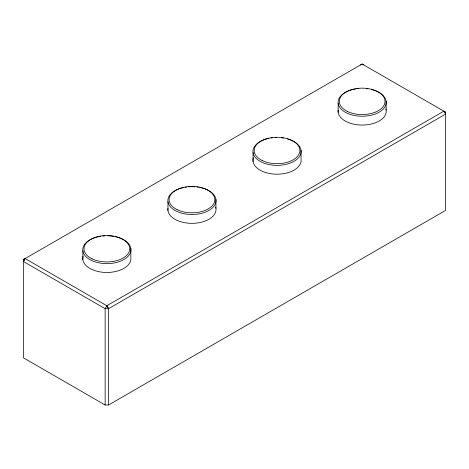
<?xml version="1.0" encoding="UTF-8"?>
<svg xmlns="http://www.w3.org/2000/svg" width="469" height="469" viewBox="0 0 469 469"><rect width="100%" height="100%" fill="white"/><g stroke="black" fill="none" stroke-linecap="round" stroke-linejoin="round"><path stroke-width="0.7" d="M105.144 404.993L105.144 308.696L106.85 305.735L443.856 111.176L445.55 114.131L108.55 308.696L105.144 308.696L23.45 261.526L25.15 258.571L106.85 305.747L108.55 308.696L108.55 404.993L105.144 404.993L23.45 357.829L23.45 259.562L25.15 258.571M23.45 261.526L25.15 258.577M360.45 64.998L362.15 64.007L445.55 112.167L445.55 210.429L108.55 404.993M23.45 259.562L362.15 64.007L363.856 64.998M443.856 111.176L445.55 112.167M106.85 305.735L108.55 308.696M386.145 101.24L386.145 110.074M338.155 103.438L338.155 112.273M301.045 150.367L301.045 159.202A24.071 13.894 0 0 1 275.807 174.181A24.071 13.894 0 0 1 253.383 157.783M253.055 152.572L253.055 161.406M215.945 199.501L215.945 208.336M167.955 201.705L167.955 210.534M130.845 248.634L130.845 257.469A24.071 13.894 0 0 1 105.607 272.448A24.071 13.894 0 0 1 83.177 256.045M82.855 250.833L82.855 259.668M117.197 237.185A24.071 13.894 0 0 1 125.329 258.636A24.071 13.894 0 0 1 87.322 257.862A24.071 13.894 0 0 1 98.068 236.798M98.801 236.64A24.071 13.894 0 0 1 100.8 236.282M102.863 236.03A24.071 13.894 0 0 1 104.945 235.884M107.741 235.848A24.071 13.894 0 0 1 113.938 236.452M115.268 236.716A24.071 13.894 0 0 1 116.564 237.021M199.706 187.448A24.071 13.894 0 0 1 211.419 208.775A24.071 13.894 0 0 1 172.668 208.922A24.071 13.894 0 0 1 183.901 187.506M185.226 187.26A24.071 13.894 0 0 1 186.586 187.055M188.661 186.838A24.071 13.894 0 0 1 194.94 186.814M197.003 187.014A24.071 13.894 0 0 1 198.364 187.207M215.687 207.134A24.071 13.894 0 0 1 193.011 223.32A24.071 13.894 0 0 1 167.955 208.353M287.397 138.924A24.071 13.894 0 0 1 295.364 160.486A24.071 13.894 0 0 1 257.223 159.349A24.071 13.894 0 0 1 269.001 138.373M271 138.021A24.071 13.894 0 0 1 272.372 137.839M275.145 137.616A24.071 13.894 0 0 1 276.534 137.575M281.418 137.804A24.071 13.894 0 0 1 283.464 138.074M371.225 89.468A24.071 13.894 0 0 1 382.282 109.957A24.071 13.894 0 0 1 345.325 112.273A24.071 13.894 0 0 1 348.502 90.892M349.153 90.64A24.071 13.894 0 0 1 355.426 88.993M356.786 88.788A24.071 13.894 0 0 1 358.861 88.571M366.524 88.67A24.071 13.894 0 0 1 367.884 88.84M385.887 108.872A24.071 13.894 0 0 1 363.211 125.053A24.071 13.894 0 0 1 338.155 110.092M92.012 258.8A22.864 13.202 0 0 0 129.333 251.15A22.864 13.202 0 0 0 99.199 236.312A22.864 13.202 0 0 0 92.012 258.8M177.112 209.666A22.864 13.202 0 0 0 214.439 202.016A22.864 13.202 0 0 0 184.299 187.178A22.864 13.202 0 0 0 177.112 209.666M262.212 160.533A22.864 13.202 0 0 0 299.539 152.882A22.864 13.202 0 0 0 269.399 138.044A22.864 13.202 0 0 0 262.212 160.533M347.312 111.399A22.864 13.202 0 0 0 384.639 103.755A22.864 13.202 0 0 0 354.505 88.911A22.864 13.202 0 0 0 347.312 111.399"/></g></svg>
